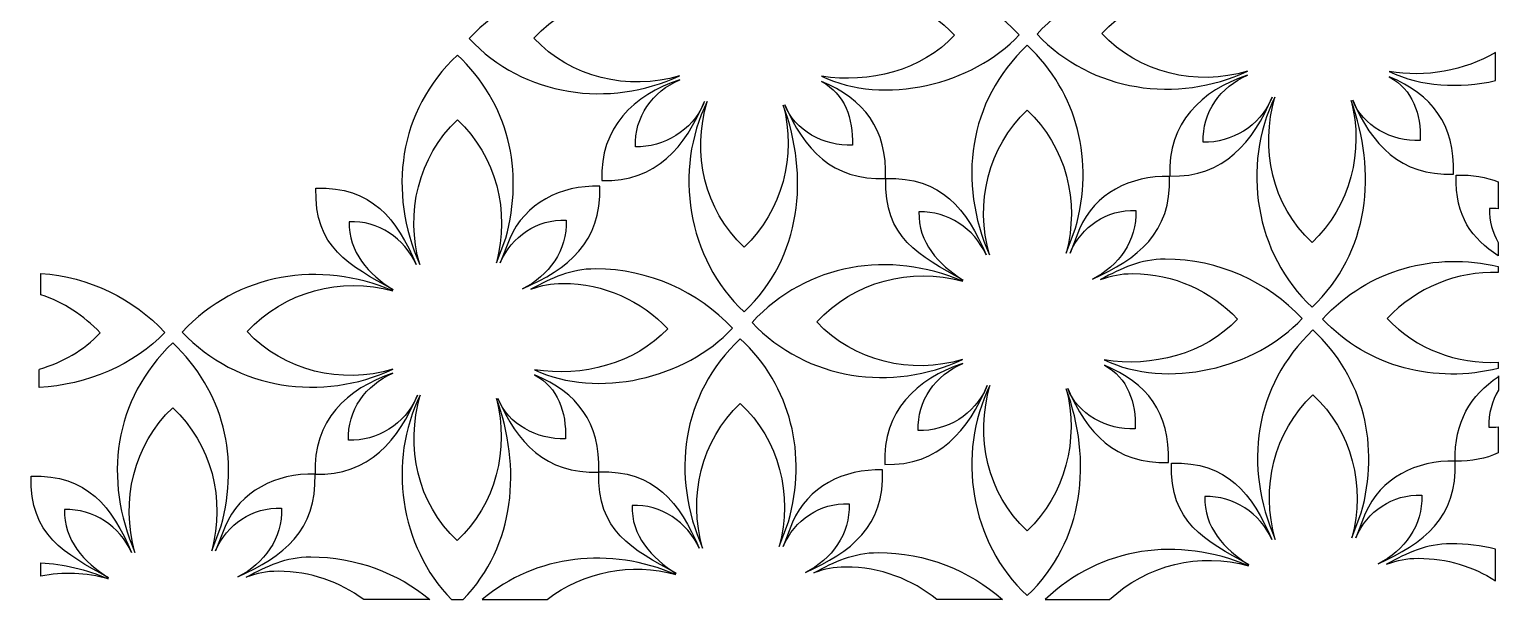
# Model space of a CAD drawing. Header units: centimetres. Extents: x -48 to 48, y -64 to 64.
# Drawn here: x -48.27 to -2.87, y -63.99 to -46.37 of the extents above; entities that cross this region are included whole.
import ezdxf

# ---------------------------------------------------------------- set-up
doc = ezdxf.new("R2010")
doc.units = ezdxf.units.CM
doc.header["$MEASUREMENT"] = 0
doc.layers.add('layer 1', color=7, linetype='Continuous')

msp = doc.modelspace()

# ---------------------------------------------------------------- linework, layer by layer
at = {"layer": 'layer 1', "color": 242}
for points, knots in [([(-28.17593, -47.8081), (-30.34967, -48.81494), (-32.99348, -48.45591), (-34.68057, -46.65917), (-34.68057, -46.65917), (-32.97118, -44.81691), (-30.42414, -44.4285), (-28.17089, -45.38543), (-28.17089, -45.38543), (-29.77033, -44.93186), (-31.53326, -45.40879), (-32.68057, -46.64528), (-32.68057, -46.64528), (-31.53851, -47.86157), (-29.76977, -48.28308), (-28.17593, -47.8081)], [0, 0, 0, 0, 0.2, 0.2, 0.2, 0.2, 0.4, 0.4, 0.4, 0.4, 0.6, 0.6, 0.6, 0.6, 1, 1, 1, 1]), ([(-10.62755, -47.66671), (-12.80129, -48.67355), (-15.4451, -48.31452), (-17.13219, -46.51778), (-17.13219, -46.51778), (-15.4228, -44.67552), (-12.87576, -44.28711), (-10.62251, -45.24404), (-10.62251, -45.24404), (-12.22195, -44.79047), (-13.98488, -45.2674), (-15.13219, -46.50389), (-15.13219, -46.50389), (-13.99013, -47.72018), (-12.22139, -48.14169), (-10.62755, -47.66671)], [0, 0, 0, 0, 0.2, 0.2, 0.2, 0.2, 0.4, 0.4, 0.4, 0.4, 0.6, 0.6, 0.6, 0.6, 1, 1, 1, 1]), ([(-23.90817, -45.33302), (-23.24961, -44.98288), (-22.69014, -44.70723), (-21.91411, -44.70723), (-21.91411, -44.70723), (-20.24532, -44.70723), (-18.74053, -45.41228), (-17.68057, -46.54113), (-17.68057, -46.54113), (-19.11813, -48.09042), (-21.85642, -48.74137), (-23.79462, -47.81998), (-23.79462, -47.81998), (-22.33022, -48.05463), (-20.69225, -47.64533), (-19.68057, -46.55502), (-19.68057, -46.55502), (-20.49113, -45.69177), (-21.64185, -45.15262), (-22.91798, -45.15262), (-22.91798, -45.15262), (-23.31185, -45.15262), (-23.53925, -45.21187), (-23.90817, -45.33302)], [0, 0, 0, 0, 0.14285714, 0.14285714, 0.14285714, 0.14285714, 0.28571429, 0.28571429, 0.28571429, 0.28571429, 0.42857143, 0.42857143, 0.42857143, 0.42857143, 0.57142857, 0.57142857, 0.57142857, 0.57142857, 0.71428571, 0.71428571, 0.71428571, 0.71428571, 1, 1, 1, 1]), ([(-33.83956, -53.58303), (-33.41302, -51.99903), (-33.83697, -50.29497), (-35.04405, -49.16648), (-35.04405, -49.16648), (-36.2523, -50.30956), (-36.66152, -52.04805), (-36.20907, -53.63419), (-36.20907, -53.63419), (-37.18991, -51.40486), (-36.88173, -48.90528), (-35.04379, -47.16648), (-35.04379, -47.16648), (-33.45743, -48.64955), (-32.97439, -50.74694), (-33.55064, -52.81925), (-33.55064, -52.81925), (-33.55064, -52.81925), (-33.83956, -53.58303), (-33.83956, -53.58303)], [0, 0, 0, 0, 0.16666667, 0.16666667, 0.16666667, 0.16666667, 0.33333333, 0.33333333, 0.33333333, 0.33333333, 0.5, 0.5, 0.5, 0.5, 0.66666667, 0.66666667, 0.66666667, 0.66666667, 1, 1, 1, 1]), ([(-16.23241, -53.28242), (-15.80587, -51.69842), (-16.22982, -49.99436), (-17.4369, -48.86587), (-17.4369, -48.86587), (-18.64515, -50.00895), (-19.05437, -51.74744), (-18.60192, -53.33358), (-18.60192, -53.33358), (-19.58276, -51.10425), (-19.27458, -48.60467), (-17.43664, -46.86587), (-17.43664, -46.86587), (-15.85028, -48.34894), (-15.36724, -50.44633), (-15.94349, -52.51864), (-15.94349, -52.51864), (-15.94349, -52.51864), (-16.23241, -53.28242), (-16.23241, -53.28242)], [0, 0, 0, 0, 0.16666667, 0.16666667, 0.16666667, 0.16666667, 0.33333333, 0.33333333, 0.33333333, 0.33333333, 0.5, 0.5, 0.5, 0.5, 0.66666667, 0.66666667, 0.66666667, 0.66666667, 1, 1, 1, 1]), ([(-2.96367, -47.95729), (-4.08134, -48.20836), (-5.2661, -48.14453), (-6.24624, -47.67859), (-6.24624, -47.67859), (-5.13558, -47.85655), (-3.92506, -47.66409), (-2.96367, -47.08504), (-2.96367, -47.08504), (-2.96367, -47.08504), (-2.96367, -47.95729), (-2.96367, -47.95729)], [0, 0, 0, 0, 0.25, 0.25, 0.25, 0.25, 0.5, 0.5, 0.5, 0.5, 1, 1, 1, 1]), ([(-27.41076, -48.60478), (-27.98745, -49.98432), (-28.90704, -51.09997), (-30.57933, -51.04717), (-30.57933, -51.04717), (-30.64145, -49.39892), (-29.60493, -48.40311), (-28.17079, -47.9302), (-28.17079, -47.9302), (-29.01301, -48.2812), (-29.579, -49.08075), (-29.54433, -50.00081), (-29.54433, -50.00081), (-28.66931, -50.02843), (-27.78828, -49.49019), (-27.44189, -48.67913), (-27.44189, -48.67913), (-27.43052, -48.65253), (-27.42095, -48.63196), (-27.41076, -48.60478)], [0, 0, 0, 0, 0.16666667, 0.16666667, 0.16666667, 0.16666667, 0.33333333, 0.33333333, 0.33333333, 0.33333333, 0.5, 0.5, 0.5, 0.5, 0.66666667, 0.66666667, 0.66666667, 0.66666667, 1, 1, 1, 1]), ([(-23.79333, -47.98223), (-22.47462, -48.52882), (-21.76175, -49.43991), (-21.81013, -50.98346), (-21.81013, -50.98346), (-23.46421, -51.04622), (-24.33318, -50.06684), (-24.92532, -48.70637), (-24.92532, -48.70637), (-24.61585, -49.49923), (-23.71945, -49.98553), (-22.83846, -49.95209), (-22.83846, -49.95209), (-22.81264, -49.12824), (-23.06634, -48.3712), (-23.79333, -47.98223)], [0, 0, 0, 0, 0.2, 0.2, 0.2, 0.2, 0.4, 0.4, 0.4, 0.4, 0.6, 0.6, 0.6, 0.6, 1, 1, 1, 1]), ([(-9.86238, -48.46339), (-10.43907, -49.84293), (-11.35866, -50.95858), (-13.03095, -50.90578), (-13.03095, -50.90578), (-13.09307, -49.25753), (-12.05655, -48.26172), (-10.62241, -47.78881), (-10.62241, -47.78881), (-11.46463, -48.13981), (-12.03062, -48.93936), (-11.99595, -49.85942), (-11.99595, -49.85942), (-11.12093, -49.88704), (-10.2399, -49.3488), (-9.89351, -48.53774), (-9.89351, -48.53774), (-9.88214, -48.51114), (-9.87257, -48.49057), (-9.86238, -48.46339)], [0, 0, 0, 0, 0.16666667, 0.16666667, 0.16666667, 0.16666667, 0.33333333, 0.33333333, 0.33333333, 0.33333333, 0.5, 0.5, 0.5, 0.5, 0.66666667, 0.66666667, 0.66666667, 0.66666667, 1, 1, 1, 1]), ([(-6.24495, -47.84084), (-4.92624, -48.38743), (-4.21337, -49.29852), (-4.26175, -50.84207), (-4.26175, -50.84207), (-5.91583, -50.90483), (-6.7848, -49.92545), (-7.37694, -48.56498), (-7.37694, -48.56498), (-7.06747, -49.35784), (-6.17107, -49.84414), (-5.29008, -49.8107), (-5.29008, -49.8107), (-5.26426, -48.98685), (-5.51796, -48.22981), (-6.24495, -47.84084)], [0, 0, 0, 0, 0.2, 0.2, 0.2, 0.2, 0.4, 0.4, 0.4, 0.4, 0.6, 0.6, 0.6, 0.6, 1, 1, 1, 1]), ([(-7.42462, -48.57071), (-6.61772, -50.76491), (-6.84662, -53.26845), (-8.63328, -54.95876), (-8.63328, -54.95876), (-10.39543, -53.31133), (-10.8266, -50.58956), (-9.77953, -48.46395), (-9.77953, -48.46395), (-10.23824, -50.06692), (-9.87941, -51.79353), (-8.63302, -52.95876), (-8.63302, -52.95876), (-7.44655, -51.83628), (-7.01996, -50.1285), (-7.42462, -48.57071)], [0, 0, 0, 0, 0.2, 0.2, 0.2, 0.2, 0.4, 0.4, 0.4, 0.4, 0.6, 0.6, 0.6, 0.6, 1, 1, 1, 1]), ([(-24.973, -48.7121), (-24.1661, -50.9063), (-24.395, -53.40984), (-26.18166, -55.10015), (-26.18166, -55.10015), (-27.94381, -53.45272), (-28.37498, -50.73095), (-27.32791, -48.60534), (-27.32791, -48.60534), (-27.78662, -50.20831), (-27.42779, -51.93492), (-26.1814, -53.10015), (-26.1814, -53.10015), (-24.99493, -51.97767), (-24.56834, -50.26989), (-24.973, -48.7121)], [0, 0, 0, 0, 0.2, 0.2, 0.2, 0.2, 0.4, 0.4, 0.4, 0.4, 0.6, 0.6, 0.6, 0.6, 1, 1, 1, 1]), ([(-37.0233, -54.41878), (-37.78586, -53.94016), (-38.41622, -53.24752), (-38.38699, -52.31454), (-38.38699, -52.31454), (-37.4927, -52.28061), (-36.67697, -52.82455), (-36.31407, -53.6378), (-36.31407, -53.6378), (-36.91267, -52.23327), (-37.69519, -51.2179), (-39.41532, -51.28317), (-39.41532, -51.28317), (-39.47266, -53.1129), (-38.38676, -53.66527), (-37.0233, -54.41878)], [0, 0, 0, 0, 0.2, 0.2, 0.2, 0.2, 0.4, 0.4, 0.4, 0.4, 0.6, 0.6, 0.6, 0.6, 1, 1, 1, 1]), ([(-33.71964, -53.58698), (-33.71964, -53.58698), (-33.4271, -52.83208), (-33.4271, -52.83208), (-33.4271, -52.83208), (-32.95847, -51.74986), (-31.85205, -51.18137), (-30.64612, -51.21946), (-30.64612, -51.21946), (-30.58012, -52.97151), (-31.62732, -53.75752), (-33.02834, -54.39001), (-33.02834, -54.39001), (-32.21703, -53.98711), (-31.64597, -53.19897), (-31.68112, -52.26582), (-31.68112, -52.26582), (-32.59479, -52.23696), (-33.36107, -52.76236), (-33.71964, -53.58698)], [0, 0, 0, 0, 0.16666667, 0.16666667, 0.16666667, 0.16666667, 0.33333333, 0.33333333, 0.33333333, 0.33333333, 0.5, 0.5, 0.5, 0.5, 0.66666667, 0.66666667, 0.66666667, 0.66666667, 1, 1, 1, 1]), ([(-19.41615, -54.11817), (-20.17871, -53.63955), (-20.80907, -52.94691), (-20.77984, -52.01393), (-20.77984, -52.01393), (-19.88555, -51.98), (-19.06982, -52.52394), (-18.70692, -53.33719), (-18.70692, -53.33719), (-19.30552, -51.93266), (-20.08804, -50.91729), (-21.80817, -50.98256), (-21.80817, -50.98256), (-21.86551, -52.81229), (-20.77961, -53.36466), (-19.41615, -54.11817)], [0, 0, 0, 0, 0.2, 0.2, 0.2, 0.2, 0.4, 0.4, 0.4, 0.4, 0.6, 0.6, 0.6, 0.6, 1, 1, 1, 1]), ([(-16.11249, -53.28637), (-16.11249, -53.28637), (-15.81995, -52.53147), (-15.81995, -52.53147), (-15.81995, -52.53147), (-15.35132, -51.44925), (-14.2449, -50.88076), (-13.03897, -50.91885), (-13.03897, -50.91885), (-12.97297, -52.6709), (-14.02017, -53.45691), (-15.42119, -54.0894), (-15.42119, -54.0894), (-14.60988, -53.6865), (-14.03882, -52.89836), (-14.07397, -51.96521), (-14.07397, -51.96521), (-14.98764, -51.93635), (-15.75392, -52.46175), (-16.11249, -53.28637)], [0, 0, 0, 0, 0.16666667, 0.16666667, 0.16666667, 0.16666667, 0.33333333, 0.33333333, 0.33333333, 0.33333333, 0.5, 0.5, 0.5, 0.5, 0.66666667, 0.66666667, 0.66666667, 0.66666667, 1, 1, 1, 1]), ([(-2.87993, -51.91683), (-2.87993, -51.91683), (-2.87993, -51.08533), (-2.87993, -51.08533), (-2.87993, -51.08533), (-3.24378, -50.93392), (-3.67002, -50.85896), (-4.17801, -50.87823), (-4.17801, -50.87823), (-4.21873, -52.17794), (-3.68262, -52.83314), (-2.87993, -53.37373), (-2.87993, -53.37373), (-2.87993, -53.37373), (-2.87994, -52.95408), (-2.87994, -52.95408), (-2.87994, -52.95408), (-3.05918, -52.64652), (-3.16187, -52.29898), (-3.14968, -51.9096), (-3.14968, -51.9096), (-3.05883, -51.90616), (-2.96877, -51.90868), (-2.87993, -51.91683)], [0, 0, 0, 0, 0.14285714, 0.14285714, 0.14285714, 0.14285714, 0.28571429, 0.28571429, 0.28571429, 0.28571429, 0.42857143, 0.42857143, 0.42857143, 0.42857143, 0.57142857, 0.57142857, 0.57142857, 0.57142857, 0.71428571, 0.71428571, 0.71428571, 0.71428571, 1, 1, 1, 1]), ([(-37.04024, -56.87443), (-39.21398, -57.88127), (-41.85779, -57.52224), (-43.54488, -55.7255), (-43.54488, -55.7255), (-41.83549, -53.88324), (-39.28845, -53.49483), (-37.0352, -54.45176), (-37.0352, -54.45176), (-38.63464, -53.99819), (-40.39757, -54.47512), (-41.54488, -55.71161), (-41.54488, -55.71161), (-40.40282, -56.9279), (-38.63408, -57.34941), (-37.04024, -56.87443)], [0, 0, 0, 0, 0.2, 0.2, 0.2, 0.2, 0.4, 0.4, 0.4, 0.4, 0.6, 0.6, 0.6, 0.6, 1, 1, 1, 1]), ([(-19.43309, -56.57382), (-21.60683, -57.58066), (-24.25064, -57.22163), (-25.93773, -55.42489), (-25.93773, -55.42489), (-24.22834, -53.58263), (-21.6813, -53.19422), (-19.42805, -54.15115), (-19.42805, -54.15115), (-21.02749, -53.69758), (-22.79042, -54.17451), (-23.93773, -55.411), (-23.93773, -55.411), (-22.79567, -56.62729), (-21.02693, -57.0488), (-19.43309, -56.57382)], [0, 0, 0, 0, 0.2, 0.2, 0.2, 0.2, 0.4, 0.4, 0.4, 0.4, 0.6, 0.6, 0.6, 0.6, 1, 1, 1, 1]), ([(-15.16533, -54.09874), (-14.50677, -53.7486), (-13.9473, -53.47295), (-13.17127, -53.47295), (-13.17127, -53.47295), (-11.50248, -53.47295), (-9.99769, -54.178), (-8.93773, -55.30685), (-8.93773, -55.30685), (-10.37529, -56.85614), (-13.11358, -57.50709), (-15.05178, -56.5857), (-15.05178, -56.5857), (-13.58738, -56.82035), (-11.94941, -56.41105), (-10.93773, -55.32074), (-10.93773, -55.32074), (-11.74829, -54.45749), (-12.89901, -53.91834), (-14.17514, -53.91834), (-14.17514, -53.91834), (-14.56901, -53.91834), (-14.79641, -53.97759), (-15.16533, -54.09874)], [0, 0, 0, 0, 0.14285714, 0.14285714, 0.14285714, 0.14285714, 0.28571429, 0.28571429, 0.28571429, 0.28571429, 0.42857143, 0.42857143, 0.42857143, 0.42857143, 0.57142857, 0.57142857, 0.57142857, 0.57142857, 0.71428571, 0.71428571, 0.71428571, 0.71428571, 1, 1, 1, 1]), ([(-2.87994, -53.88041), (-2.87994, -53.88041), (-2.87993, -53.69522), (-2.87993, -53.69522), (-2.87993, -53.69522), (-4.83262, -53.2483), (-6.8674, -53.76845), (-8.30757, -55.32056), (-8.30757, -55.32056), (-6.89124, -56.82894), (-4.80062, -57.32403), (-2.87993, -56.84839), (-2.87993, -56.84839), (-2.87993, -56.84839), (-2.87995, -56.6543), (-2.87995, -56.6543), (-2.87995, -56.6543), (-4.15015, -56.71852), (-5.41868, -56.25332), (-6.30757, -55.30667), (-6.30757, -55.30667), (-5.41525, -54.34499), (-4.1505, -53.84276), (-2.87994, -53.88041)], [0, 0, 0, 0, 0.14285714, 0.14285714, 0.14285714, 0.14285714, 0.28571429, 0.28571429, 0.28571429, 0.28571429, 0.42857143, 0.42857143, 0.42857143, 0.42857143, 0.57142857, 0.57142857, 0.57142857, 0.57142857, 0.71428571, 0.71428571, 0.71428571, 0.71428571, 1, 1, 1, 1]), ([(-47.96465, -57.43418), (-46.52097, -57.36166), (-45.00985, -56.73111), (-44.08402, -55.73332), (-44.08402, -55.73332), (-45.05886, -54.69512), (-46.40999, -54.01538), (-47.91889, -53.91291), (-47.91889, -53.91291), (-47.91889, -53.91291), (-47.91889, -54.57115), (-47.91889, -54.57115), (-47.91889, -54.57115), (-47.21166, -54.8067), (-46.5833, -55.21548), (-46.08402, -55.74721), (-46.08402, -55.74721), (-46.59557, -56.29852), (-47.24524, -56.65227), (-47.9587, -56.86967), (-47.9587, -56.86967), (-47.97372, -56.87424), (-47.96465, -57.43418), (-47.96465, -57.43418)], [0, 0, 0, 0, 0.14285714, 0.14285714, 0.14285714, 0.14285714, 0.28571429, 0.28571429, 0.28571429, 0.28571429, 0.42857143, 0.42857143, 0.42857143, 0.42857143, 0.57142857, 0.57142857, 0.57142857, 0.57142857, 0.71428571, 0.71428571, 0.71428571, 0.71428571, 1, 1, 1, 1]), ([(-32.77248, -54.39935), (-32.11392, -54.04921), (-31.55445, -53.77356), (-30.77842, -53.77356), (-30.77842, -53.77356), (-29.10963, -53.77356), (-27.60484, -54.47861), (-26.54488, -55.60746), (-26.54488, -55.60746), (-27.98244, -57.15675), (-30.72073, -57.8077), (-32.65893, -56.88631), (-32.65893, -56.88631), (-31.19453, -57.12096), (-29.55656, -56.71166), (-28.54488, -55.62135), (-28.54488, -55.62135), (-29.35544, -54.7581), (-30.50616, -54.21895), (-31.78229, -54.21895), (-31.78229, -54.21895), (-32.17616, -54.21895), (-32.40356, -54.2782), (-32.77248, -54.39935)], [0, 0, 0, 0, 0.14285714, 0.14285714, 0.14285714, 0.14285714, 0.28571429, 0.28571429, 0.28571429, 0.28571429, 0.42857143, 0.42857143, 0.42857143, 0.42857143, 0.57142857, 0.57142857, 0.57142857, 0.57142857, 0.71428571, 0.71428571, 0.71428571, 0.71428571, 1, 1, 1, 1]), ([(-7.40049, -62.07641), (-6.97395, -60.49241), (-7.3979, -58.78835), (-8.60498, -57.65986), (-8.60498, -57.65986), (-9.81323, -58.80294), (-10.22245, -60.54143), (-9.77, -62.12757), (-9.77, -62.12757), (-10.75084, -59.89824), (-10.44266, -57.39866), (-8.60472, -55.65986), (-8.60472, -55.65986), (-7.01836, -57.14293), (-6.53532, -59.24032), (-7.11157, -61.31263), (-7.11157, -61.31263), (-7.11157, -61.31263), (-7.40049, -62.07641), (-7.40049, -62.07641)], [0, 0, 0, 0, 0.16666667, 0.16666667, 0.16666667, 0.16666667, 0.33333333, 0.33333333, 0.33333333, 0.33333333, 0.5, 0.5, 0.5, 0.5, 0.66666667, 0.66666667, 0.66666667, 0.66666667, 1, 1, 1, 1]), ([(-42.63708, -62.47707), (-42.21054, -60.89307), (-42.63449, -59.18901), (-43.84157, -58.06052), (-43.84157, -58.06052), (-45.04982, -59.2036), (-45.45904, -60.94209), (-45.00659, -62.52823), (-45.00659, -62.52823), (-45.98743, -60.2989), (-45.67925, -57.79932), (-43.84131, -56.06052), (-43.84131, -56.06052), (-42.25495, -57.54359), (-41.77191, -59.64098), (-42.34816, -61.71329), (-42.34816, -61.71329), (-42.34816, -61.71329), (-42.63708, -62.47707), (-42.63708, -62.47707)], [0, 0, 0, 0, 0.16666667, 0.16666667, 0.16666667, 0.16666667, 0.33333333, 0.33333333, 0.33333333, 0.33333333, 0.5, 0.5, 0.5, 0.5, 0.66666667, 0.66666667, 0.66666667, 0.66666667, 1, 1, 1, 1]), ([(-25.09868, -62.34537), (-24.67214, -60.76137), (-25.09609, -59.05731), (-26.30317, -57.92882), (-26.30317, -57.92882), (-27.51142, -59.0719), (-27.92064, -60.81039), (-27.46819, -62.39653), (-27.46819, -62.39653), (-28.44903, -60.1672), (-28.14085, -57.66762), (-26.30291, -55.92882), (-26.30291, -55.92882), (-24.71655, -57.41189), (-24.23351, -59.50928), (-24.80976, -61.58159), (-24.80976, -61.58159), (-24.80976, -61.58159), (-25.09868, -62.34537), (-25.09868, -62.34537)], [0, 0, 0, 0, 0.16666667, 0.16666667, 0.16666667, 0.16666667, 0.33333333, 0.33333333, 0.33333333, 0.33333333, 0.5, 0.5, 0.5, 0.5, 0.66666667, 0.66666667, 0.66666667, 0.66666667, 1, 1, 1, 1]), ([(-18.66792, -57.3705), (-19.24461, -58.75004), (-20.1642, -59.86569), (-21.83649, -59.81289), (-21.83649, -59.81289), (-21.89861, -58.16464), (-20.86209, -57.16883), (-19.42795, -56.69592), (-19.42795, -56.69592), (-20.27017, -57.04692), (-20.83616, -57.84647), (-20.80149, -58.76653), (-20.80149, -58.76653), (-19.92647, -58.79415), (-19.04544, -58.25591), (-18.69905, -57.44485), (-18.69905, -57.44485), (-18.68768, -57.41825), (-18.67811, -57.39768), (-18.66792, -57.3705)], [0, 0, 0, 0, 0.16666667, 0.16666667, 0.16666667, 0.16666667, 0.33333333, 0.33333333, 0.33333333, 0.33333333, 0.5, 0.5, 0.5, 0.5, 0.66666667, 0.66666667, 0.66666667, 0.66666667, 1, 1, 1, 1]), ([(-15.05049, -56.74795), (-13.73178, -57.29454), (-13.01891, -58.20563), (-13.06729, -59.74918), (-13.06729, -59.74918), (-14.72137, -59.81194), (-15.59034, -58.83256), (-16.18248, -57.47209), (-16.18248, -57.47209), (-15.87301, -58.26495), (-14.97661, -58.75125), (-14.09562, -58.71781), (-14.09562, -58.71781), (-14.0698, -57.89396), (-14.3235, -57.13692), (-15.05049, -56.74795)], [0, 0, 0, 0, 0.2, 0.2, 0.2, 0.2, 0.4, 0.4, 0.4, 0.4, 0.6, 0.6, 0.6, 0.6, 1, 1, 1, 1]), ([(-36.27507, -57.67111), (-36.85176, -59.05065), (-37.77135, -60.1663), (-39.44364, -60.1135), (-39.44364, -60.1135), (-39.50576, -58.46525), (-38.46924, -57.46944), (-37.0351, -56.99653), (-37.0351, -56.99653), (-37.87732, -57.34753), (-38.44331, -58.14708), (-38.40864, -59.06714), (-38.40864, -59.06714), (-37.53362, -59.09476), (-36.65259, -58.55652), (-36.3062, -57.74546), (-36.3062, -57.74546), (-36.29483, -57.71886), (-36.28526, -57.69829), (-36.27507, -57.67111)], [0, 0, 0, 0, 0.16666667, 0.16666667, 0.16666667, 0.16666667, 0.33333333, 0.33333333, 0.33333333, 0.33333333, 0.5, 0.5, 0.5, 0.5, 0.66666667, 0.66666667, 0.66666667, 0.66666667, 1, 1, 1, 1]), ([(-32.65764, -57.04856), (-31.33893, -57.59515), (-30.62606, -58.50624), (-30.67444, -60.04979), (-30.67444, -60.04979), (-32.32852, -60.11255), (-33.19749, -59.13317), (-33.78963, -57.7727), (-33.78963, -57.7727), (-33.48016, -58.56556), (-32.58376, -59.05186), (-31.70277, -59.01842), (-31.70277, -59.01842), (-31.67695, -58.19457), (-31.93065, -57.43753), (-32.65764, -57.04856)], [0, 0, 0, 0, 0.2, 0.2, 0.2, 0.2, 0.4, 0.4, 0.4, 0.4, 0.6, 0.6, 0.6, 0.6, 1, 1, 1, 1]), ([(-2.86816, -57.51622), (-2.86816, -57.51622), (-2.86723, -57.07229), (-2.86723, -57.07229), (-2.86723, -57.07229), (-2.87839, -57.07961), (-2.86837, -57.09787), (-2.87994, -57.10556), (-2.87994, -57.10556), (-3.72052, -57.66406), (-4.25129, -58.51537), (-4.20633, -59.70856), (-4.20633, -59.70856), (-3.69865, -59.72458), (-3.26034, -59.63292), (-2.87993, -59.45888), (-2.87993, -59.45888), (-2.87993, -59.45888), (-2.87993, -58.65082), (-2.87993, -58.65082), (-2.87993, -58.65082), (-2.97665, -58.66134), (-3.07403, -58.66526), (-3.17133, -58.6622), (-3.17133, -58.6622), (-3.187, -58.24619), (-3.0681, -57.85264), (-2.86816, -57.51622)], [0, 0, 0, 0, 0.125, 0.125, 0.125, 0.125, 0.25, 0.25, 0.25, 0.25, 0.375, 0.375, 0.375, 0.375, 0.5, 0.5, 0.5, 0.5, 0.625, 0.625, 0.625, 0.625, 0.75, 0.75, 0.75, 0.75, 1, 1, 1, 1]), ([(-16.23016, -57.47782), (-15.42326, -59.67202), (-15.65216, -62.17556), (-17.43882, -63.86587), (-17.43882, -63.86587), (-19.20097, -62.21844), (-19.63214, -59.49667), (-18.58507, -57.37106), (-18.58507, -57.37106), (-19.04378, -58.97403), (-18.68495, -60.70064), (-17.43856, -61.86587), (-17.43856, -61.86587), (-16.25209, -60.74339), (-15.8255, -59.03561), (-16.23016, -57.47782)], [0, 0, 0, 0, 0.2, 0.2, 0.2, 0.2, 0.4, 0.4, 0.4, 0.4, 0.6, 0.6, 0.6, 0.6, 1, 1, 1, 1]), ([(-34.86611, -63.98815), (-34.86611, -63.98815), (-35.22751, -63.98815), (-35.22751, -63.98815), (-35.22751, -63.98815), (-36.83667, -62.32772), (-37.20234, -59.72227), (-36.19222, -57.67167), (-36.19222, -57.67167), (-36.65093, -59.27464), (-36.2921, -61.00125), (-35.04571, -62.16648), (-35.04571, -62.16648), (-33.85924, -61.044), (-33.43265, -59.33622), (-33.83731, -57.77843), (-33.83731, -57.77843), (-33.05834, -59.89671), (-33.24474, -62.30329), (-34.86611, -63.98815)], [0, 0, 0, 0, 0.16666667, 0.16666667, 0.16666667, 0.16666667, 0.33333333, 0.33333333, 0.33333333, 0.33333333, 0.5, 0.5, 0.5, 0.5, 0.66666667, 0.66666667, 0.66666667, 0.66666667, 1, 1, 1, 1]), ([(-10.58423, -62.91216), (-11.34679, -62.43354), (-11.97715, -61.7409), (-11.94792, -60.80792), (-11.94792, -60.80792), (-11.05363, -60.77399), (-10.2379, -61.31793), (-9.875, -62.13118), (-9.875, -62.13118), (-10.4736, -60.72665), (-11.25612, -59.71128), (-12.97625, -59.77655), (-12.97625, -59.77655), (-13.03359, -61.60628), (-11.94769, -62.15865), (-10.58423, -62.91216), (-10.58423, -62.91216), (-10.58418, -62.91218), (-10.58413, -62.91222), (-10.58408, -62.91224), (-10.58408, -62.91224), (-10.58408, -62.91224), (-10.58423, -62.91216), (-10.58423, -62.91216)], [0, 0, 0, 0, 0.14285714, 0.14285714, 0.14285714, 0.14285714, 0.28571429, 0.28571429, 0.28571429, 0.28571429, 0.42857143, 0.42857143, 0.42857143, 0.42857143, 0.57142857, 0.57142857, 0.57142857, 0.57142857, 0.71428571, 0.71428571, 0.71428571, 0.71428571, 1, 1, 1, 1]), ([(-7.28057, -62.08036), (-7.28057, -62.08036), (-6.98803, -61.32546), (-6.98803, -61.32546), (-6.98803, -61.32546), (-6.5194, -60.24324), (-5.41298, -59.67475), (-4.20705, -59.71284), (-4.20705, -59.71284), (-4.14105, -61.46489), (-5.18825, -62.2509), (-6.58927, -62.88339), (-6.58927, -62.88339), (-5.77796, -62.48049), (-5.2069, -61.69235), (-5.24205, -60.7592), (-5.24205, -60.7592), (-6.15572, -60.73034), (-6.922, -61.25574), (-7.28057, -62.08036)], [0, 0, 0, 0, 0.16666667, 0.16666667, 0.16666667, 0.16666667, 0.33333333, 0.33333333, 0.33333333, 0.33333333, 0.5, 0.5, 0.5, 0.5, 0.66666667, 0.66666667, 0.66666667, 0.66666667, 1, 1, 1, 1]), ([(-45.82082, -63.31282), (-46.58338, -62.8342), (-47.21374, -62.14156), (-47.18451, -61.20858), (-47.18451, -61.20858), (-46.29022, -61.17465), (-45.47449, -61.71859), (-45.11159, -62.53184), (-45.11159, -62.53184), (-45.71019, -61.12731), (-46.49271, -60.11194), (-48.21284, -60.17721), (-48.21284, -60.17721), (-48.27018, -62.00694), (-47.18428, -62.55931), (-45.82082, -63.31282), (-45.82082, -63.31282), (-45.82077, -63.31284), (-45.82072, -63.31288), (-45.82067, -63.3129), (-45.82067, -63.3129), (-45.82067, -63.3129), (-45.82082, -63.31282), (-45.82082, -63.31282)], [0, 0, 0, 0, 0.14285714, 0.14285714, 0.14285714, 0.14285714, 0.28571429, 0.28571429, 0.28571429, 0.28571429, 0.42857143, 0.42857143, 0.42857143, 0.42857143, 0.57142857, 0.57142857, 0.57142857, 0.57142857, 0.71428571, 0.71428571, 0.71428571, 0.71428571, 1, 1, 1, 1]), ([(-42.51716, -62.48102), (-42.51716, -62.48102), (-42.22462, -61.72612), (-42.22462, -61.72612), (-42.22462, -61.72612), (-41.75599, -60.6439), (-40.64957, -60.07541), (-39.44364, -60.1135), (-39.44364, -60.1135), (-39.37764, -61.86555), (-40.42484, -62.65156), (-41.82586, -63.28405), (-41.82586, -63.28405), (-41.01455, -62.88115), (-40.44349, -62.09301), (-40.47864, -61.15986), (-40.47864, -61.15986), (-41.39231, -61.131), (-42.15859, -61.6564), (-42.51716, -62.48102)], [0, 0, 0, 0, 0.16666667, 0.16666667, 0.16666667, 0.16666667, 0.33333333, 0.33333333, 0.33333333, 0.33333333, 0.5, 0.5, 0.5, 0.5, 0.66666667, 0.66666667, 0.66666667, 0.66666667, 1, 1, 1, 1]), ([(-28.28242, -63.18112), (-29.04498, -62.7025), (-29.67534, -62.00986), (-29.64611, -61.07688), (-29.64611, -61.07688), (-28.75182, -61.04295), (-27.93609, -61.58689), (-27.57319, -62.40014), (-27.57319, -62.40014), (-28.17179, -60.99561), (-28.95431, -59.98024), (-30.67444, -60.04551), (-30.67444, -60.04551), (-30.73178, -61.87524), (-29.64588, -62.42761), (-28.28242, -63.18112), (-28.28242, -63.18112), (-28.28237, -63.18114), (-28.28232, -63.18118), (-28.28227, -63.1812), (-28.28227, -63.1812), (-28.28227, -63.1812), (-28.28242, -63.18112), (-28.28242, -63.18112)], [0, 0, 0, 0, 0.14285714, 0.14285714, 0.14285714, 0.14285714, 0.28571429, 0.28571429, 0.28571429, 0.28571429, 0.42857143, 0.42857143, 0.42857143, 0.42857143, 0.57142857, 0.57142857, 0.57142857, 0.57142857, 0.71428571, 0.71428571, 0.71428571, 0.71428571, 1, 1, 1, 1]), ([(-24.97876, -62.34932), (-24.97876, -62.34932), (-24.68622, -61.59442), (-24.68622, -61.59442), (-24.68622, -61.59442), (-24.21759, -60.5122), (-23.11117, -59.94371), (-21.90524, -59.9818), (-21.90524, -59.9818), (-21.83924, -61.73385), (-22.88644, -62.51986), (-24.28746, -63.15235), (-24.28746, -63.15235), (-23.47615, -62.74945), (-22.90509, -61.96131), (-22.94024, -61.02816), (-22.94024, -61.02816), (-23.85391, -60.9993), (-24.62019, -61.5247), (-24.97876, -62.34932)], [0, 0, 0, 0, 0.16666667, 0.16666667, 0.16666667, 0.16666667, 0.33333333, 0.33333333, 0.33333333, 0.33333333, 0.5, 0.5, 0.5, 0.5, 0.66666667, 0.66666667, 0.66666667, 0.66666667, 1, 1, 1, 1]), ([(-14.89014, -63.98814), (-14.89014, -63.98814), (-16.87957, -63.98813), (-16.87957, -63.98813), (-16.87957, -63.98813), (-15.1768, -62.34556), (-12.75198, -62.02958), (-10.59613, -62.94514), (-10.59613, -62.94514), (-12.09842, -62.51913), (-13.74497, -62.914), (-14.89014, -63.98814)], [0, 0, 0, 0, 0.25, 0.25, 0.25, 0.25, 0.5, 0.5, 0.5, 0.5, 1, 1, 1, 1]), ([(-32.27317, -63.98814), (-32.27317, -63.98814), (-34.27855, -63.98813), (-34.27855, -63.98813), (-34.27855, -63.98813), (-32.59837, -62.5824), (-30.32681, -62.35093), (-28.29432, -63.2141), (-28.29432, -63.2141), (-29.66374, -62.82576), (-31.15305, -63.11954), (-32.27317, -63.98814)], [0, 0, 0, 0, 0.25, 0.25, 0.25, 0.25, 0.5, 0.5, 0.5, 0.5, 1, 1, 1, 1]), ([(-18.19759, -63.98814), (-19.22158, -63.0843), (-20.56578, -62.5359), (-22.03754, -62.5359), (-22.03754, -62.5359), (-22.81357, -62.5359), (-23.37304, -62.81155), (-24.0316, -63.16169), (-24.0316, -63.16169), (-23.66268, -63.04054), (-23.43528, -62.98129), (-23.04141, -62.98129), (-23.04141, -62.98129), (-21.9734, -62.98129), (-20.99322, -63.35894), (-20.22678, -63.98814), (-20.22678, -63.98814), (-20.22678, -63.98814), (-18.19759, -63.98814), (-18.19759, -63.98814)], [0, 0, 0, 0, 0.16666667, 0.16666667, 0.16666667, 0.16666667, 0.33333333, 0.33333333, 0.33333333, 0.33333333, 0.5, 0.5, 0.5, 0.5, 0.66666667, 0.66666667, 0.66666667, 0.66666667, 1, 1, 1, 1]), ([(-2.96367, -63.40384), (-3.65165, -62.96597), (-4.46796, -62.71233), (-5.34322, -62.71233), (-5.34322, -62.71233), (-5.73709, -62.71233), (-5.96449, -62.77158), (-6.33341, -62.89273), (-6.33341, -62.89273), (-5.67485, -62.54259), (-5.11538, -62.26694), (-4.33935, -62.26694), (-4.33935, -62.26694), (-3.86543, -62.26694), (-3.40471, -62.3238), (-2.96367, -62.43109), (-2.96367, -62.43109), (-2.96367, -62.43109), (-2.96367, -63.40384), (-2.96367, -63.40384)], [0, 0, 0, 0, 0.16666667, 0.16666667, 0.16666667, 0.16666667, 0.33333333, 0.33333333, 0.33333333, 0.33333333, 0.5, 0.5, 0.5, 0.5, 0.66666667, 0.66666667, 0.66666667, 0.66666667, 1, 1, 1, 1]), ([(-47.9189, -63.26209), (-47.23439, -63.12792), (-46.51851, -63.15133), (-45.83272, -63.3458), (-45.83272, -63.3458), (-46.51174, -63.05743), (-47.21746, -62.89121), (-47.9189, -62.85016), (-47.9189, -62.85016), (-47.9189, -62.85016), (-47.9189, -63.26209), (-47.9189, -63.26209)], [0, 0, 0, 0, 0.25, 0.25, 0.25, 0.25, 0.5, 0.5, 0.5, 0.5, 1, 1, 1, 1]), ([(-35.89051, -63.98814), (-36.89347, -63.163), (-38.1771, -62.6676), (-39.57594, -62.6676), (-39.57594, -62.6676), (-40.35197, -62.6676), (-40.91144, -62.94325), (-41.57, -63.29339), (-41.57, -63.29339), (-41.20108, -63.17224), (-40.97368, -63.11299), (-40.57981, -63.11299), (-40.57981, -63.11299), (-39.58854, -63.11299), (-38.67293, -63.4383), (-37.93366, -63.98814), (-37.93366, -63.98814), (-37.93366, -63.98814), (-35.89051, -63.98814), (-35.89051, -63.98814)], [0, 0, 0, 0, 0.16666667, 0.16666667, 0.16666667, 0.16666667, 0.33333333, 0.33333333, 0.33333333, 0.33333333, 0.5, 0.5, 0.5, 0.5, 0.66666667, 0.66666667, 0.66666667, 0.66666667, 1, 1, 1, 1])]:
    msp.add_open_spline(points, degree=3, knots=knots, dxfattribs=at)

doc.saveas('drawing.dxf')
